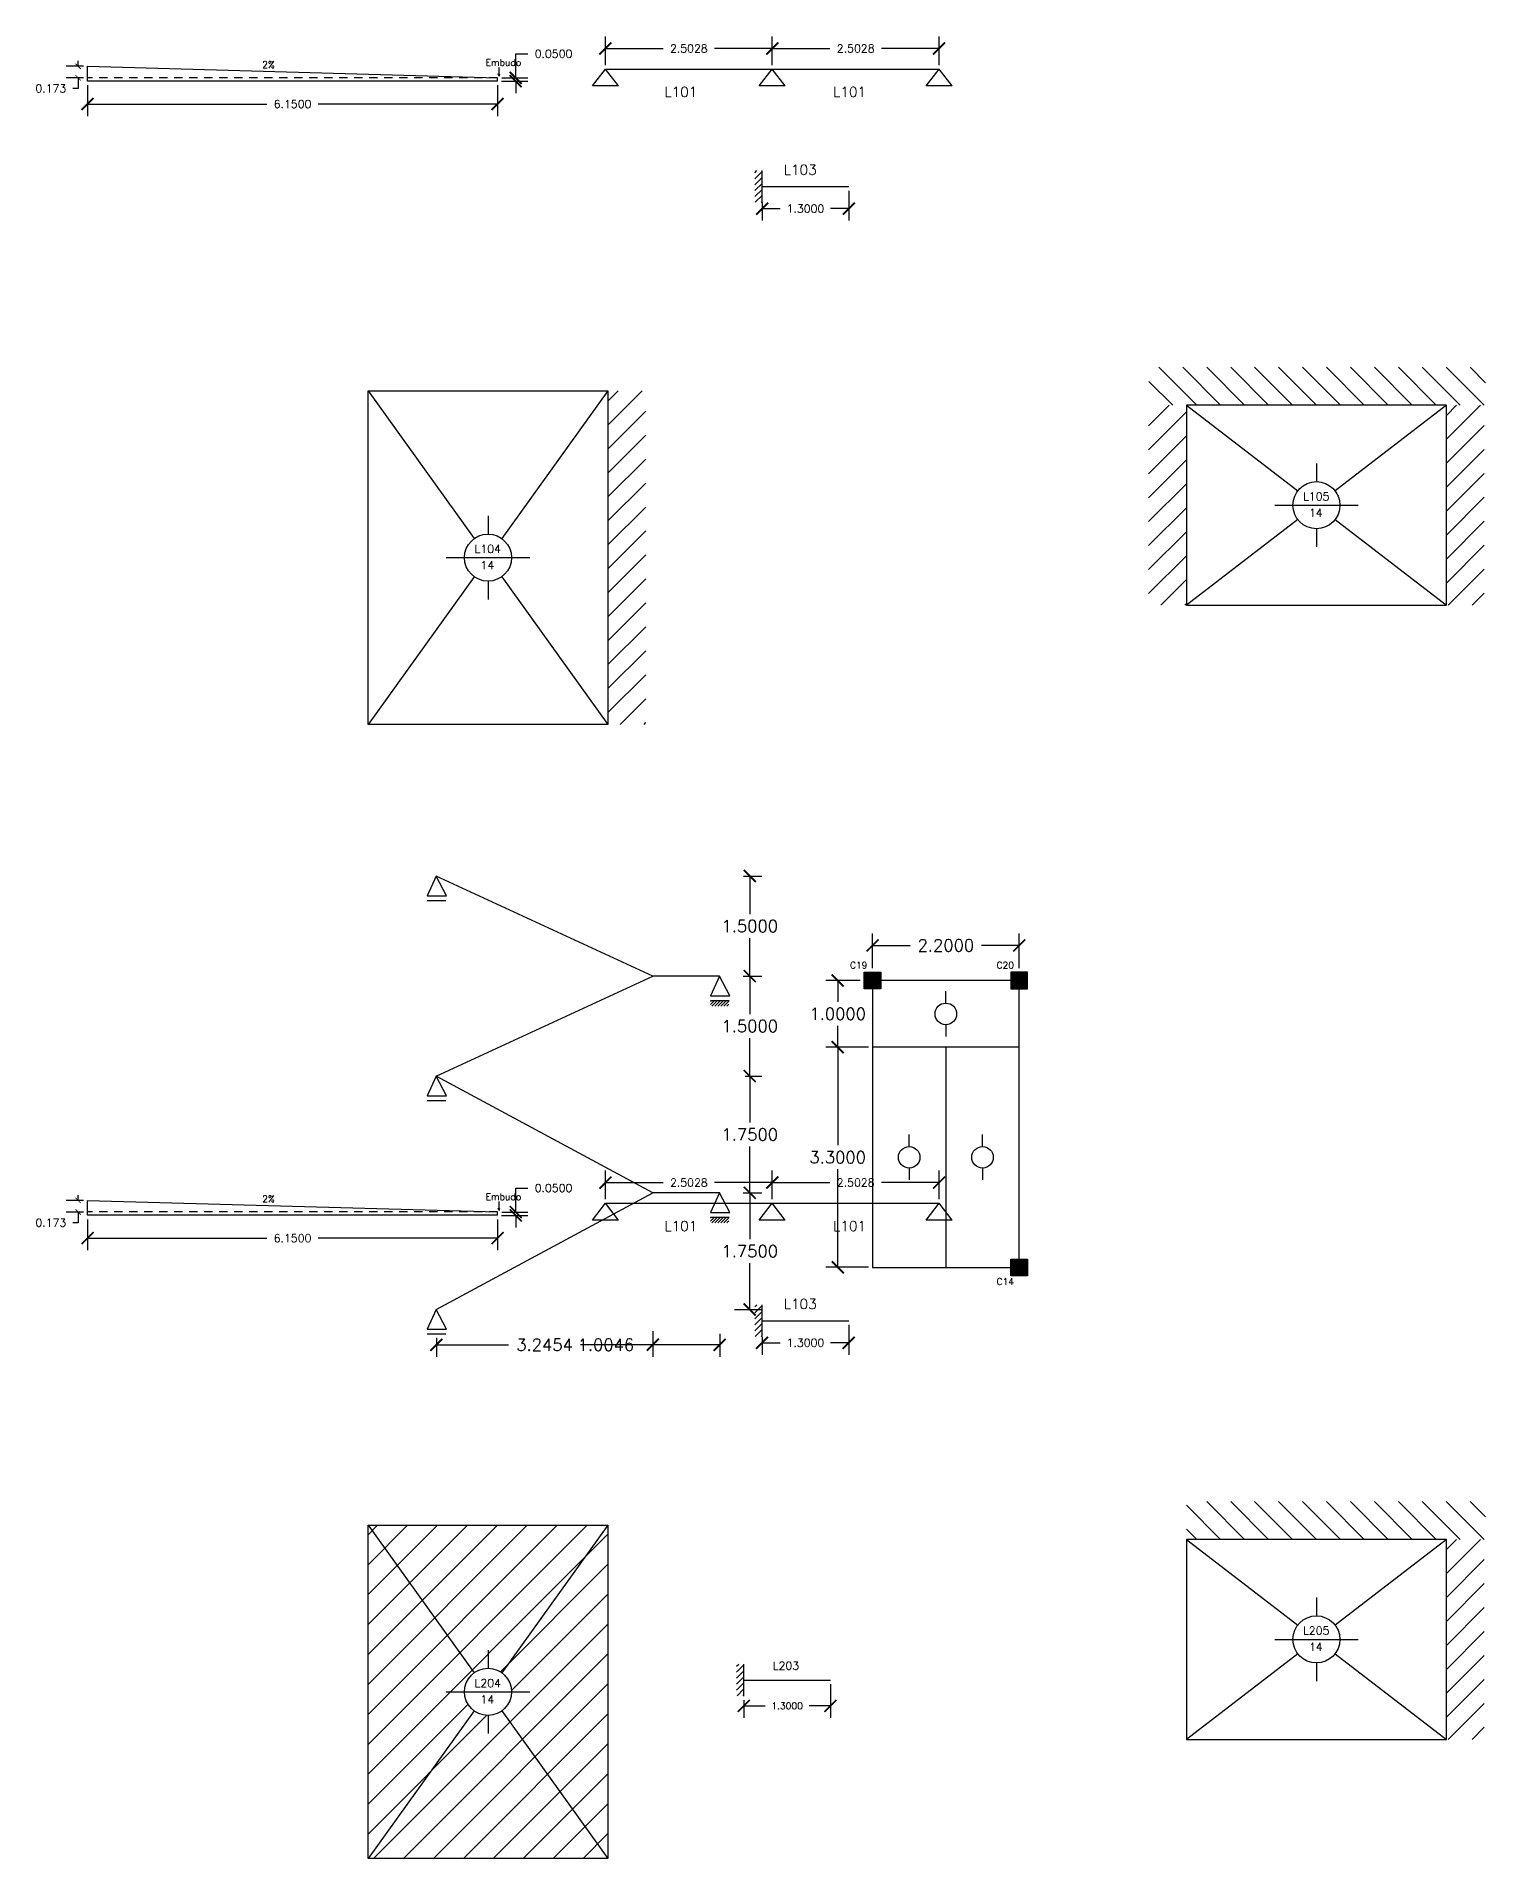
# Model space of a CAD drawing. Header units: inches. Extents: x 59 to 371, y 58 to 151.
# Drawn here: x 59.35 to 81.09, y 57.59 to 84.91 of the extents above; entities that cross this region are included whole.
import ezdxf

# ---------------------------------------------------------------- set-up
doc = ezdxf.new("R2010")
doc.units = ezdxf.units.IN
doc.header["$MEASUREMENT"] = 0
doc.linetypes.add('HIDDENX2', pattern=[0.75, 0.5, -0.25])
doc.layers.add('Ejes', color=8, linetype='Continuous')
doc.layers.add('Textos', color=2, linetype='Continuous')
doc.styles.add('ROMANS', font='romans')
doc.styles.get("Standard").update_dxf_attribs({"font": 'arial.ttf'})
doc.dimstyles.get("Standard").update_dxf_attribs({"dimtxt": 0.18, "dimasz": 0.18, "dimexe": 0.18, "dimexo": 0.0625, "dimgap": 0.09, "dimtad": 0, "dimtih": 1, "dimtoh": 1, "dimdec": 4, "dimzin": 0, "dimdsep": 46, "dimtxsty": 'Standard', "dimcen": 0.09, "dimadec": 0, "dimazin": 0, "dimtfac": 1, "dimtdec": 4, "dimtofl": 0, "dimtmove": 0, "dimatfit": 3, "dimfxl": 0, "dimtolj": 1, "dimtzin": 0, "dimarcsym": 0})
pattern_1 = [(45, (-178.17321, -106.88913), (-0.17960512, 0.17960512), [])]

# ---------------------------------------------------------------- blocks, each defined once
blk = doc.blocks.new('_ARCHTICK')
at = {"color": 0, "linetype": 'ByBlock', "const_width": 0.15}
blk.add_lwpolyline([(-0.5, -0.5), (0.5, 0.5)], dxfattribs=at)
blk = doc.blocks.new('*D23')
at = {"color": 0, "lineweight": -2}
for p, q in [((67.89, 84.483), (67.89, 84.911)), ((70.393, 84.483), (70.393, 84.911))]:
    blk.add_line(p, q, dxfattribs=at)
at = {"color": 2, "lineweight": -2}
for p, q in [((67.89, 84.731), (68.754, 84.731)), ((70.393, 84.731), (69.528, 84.731))]:
    blk.add_line(p, q, dxfattribs=at)
at = {"layer": 'DEFPOINTS', "color": 0}
for p in [(67.89, 84.731), (67.89, 84.421), (70.393, 84.421)]:
    blk.add_point(p, dxfattribs=at)
at = {"color": 2, "lineweight": -2, "xscale": 0.18, "yscale": 0.18, "zscale": 0.18, "rotation": 180}
blk.add_blockref('_ARCHTICK', (67.89, 84.731), dxfattribs=at)
at = {"color": 2, "lineweight": -2, "xscale": 0.18, "yscale": 0.18, "zscale": 0.18}
blk.add_blockref('_ARCHTICK', (70.393, 84.731), dxfattribs=at)
at = {"color": 2, "insert": (69.141, 84.731), "char_height": 0.12, "attachment_point": 5, "style": 'ROMANS'}
blk.add_mtext('\\A1;2.5028', dxfattribs=at)
blk = doc.blocks.new('*D24')
at = {"color": 0, "lineweight": -2}
for p, q in [((70.393, 84.483), (70.393, 84.911)), ((72.895, 84.483), (72.895, 84.911))]:
    blk.add_line(p, q, dxfattribs=at)
at = {"color": 2, "lineweight": -2}
for p, q in [((70.393, 84.731), (71.257, 84.731)), ((72.895, 84.731), (72.031, 84.731))]:
    blk.add_line(p, q, dxfattribs=at)
at = {"layer": 'DEFPOINTS', "color": 0}
for p in [(72.895, 84.731), (70.393, 84.421), (72.895, 84.421)]:
    blk.add_point(p, dxfattribs=at)
at = {"color": 2, "lineweight": -2, "xscale": 0.18, "yscale": 0.18, "zscale": 0.18, "rotation": 180}
blk.add_blockref('_ARCHTICK', (70.393, 84.731), dxfattribs=at)
at = {"color": 2, "lineweight": -2, "xscale": 0.18, "yscale": 0.18, "zscale": 0.18}
blk.add_blockref('_ARCHTICK', (72.895, 84.731), dxfattribs=at)
at = {"color": 2, "insert": (71.644, 84.731), "char_height": 0.12, "attachment_point": 5, "style": 'ROMANS'}
blk.add_mtext('\\A1;2.5028', dxfattribs=at)
blk = doc.blocks.new('*D25')
at = {"color": 0, "lineweight": -2}
for p, q in [((71.54, 82.598), (71.54, 82.149)), ((70.24, 82.414), (70.24, 82.149))]:
    blk.add_line(p, q, dxfattribs=at)
at = {"color": 2, "lineweight": -2}
for p, q in [((70.24, 82.329), (70.511, 82.329)), ((71.54, 82.329), (71.268, 82.329))]:
    blk.add_line(p, q, dxfattribs=at)
at = {"layer": 'DEFPOINTS', "color": 0}
for p in [(71.54, 82.661), (70.24, 82.477), (71.54, 82.329)]:
    blk.add_point(p, dxfattribs=at)
at = {"color": 2, "lineweight": -2, "xscale": 0.18, "yscale": 0.18, "zscale": 0.18, "rotation": 180}
blk.add_blockref('_ARCHTICK', (70.24, 82.329), dxfattribs=at)
at = {"color": 2, "lineweight": -2, "xscale": 0.18, "yscale": 0.18, "zscale": 0.18}
blk.add_blockref('_ARCHTICK', (71.54, 82.329), dxfattribs=at)
at = {"color": 2, "insert": (70.89, 82.329), "char_height": 0.12, "attachment_point": 5, "style": 'ROMANS'}
blk.add_mtext('\\A1;1.3000', dxfattribs=at)
blk = doc.blocks.new('*D26')
at = {"color": 0, "lineweight": -2}
for p, q in [((60.121, 84.179), (60.121, 83.718)), ((66.271, 84.179), (66.271, 83.718))]:
    blk.add_line(p, q, dxfattribs=at)
at = {"color": 2, "lineweight": -2}
for p, q in [((60.121, 83.898), (62.811, 83.898)), ((66.271, 83.898), (63.58, 83.898))]:
    blk.add_line(p, q, dxfattribs=at)
at = {"layer": 'DEFPOINTS', "color": 0}
for p in [(60.121, 84.241), (66.271, 84.241), (66.271, 83.898)]:
    blk.add_point(p, dxfattribs=at)
at = {"color": 2, "lineweight": -2, "xscale": 0.18, "yscale": 0.18, "zscale": 0.18, "rotation": 180}
blk.add_blockref('_ARCHTICK', (60.121, 83.898), dxfattribs=at)
at = {"color": 2, "lineweight": -2, "xscale": 0.18, "yscale": 0.18, "zscale": 0.18}
blk.add_blockref('_ARCHTICK', (66.271, 83.898), dxfattribs=at)
at = {"color": 2, "insert": (63.196, 83.898), "char_height": 0.12, "attachment_point": 5, "style": 'ROMANS'}
blk.add_mtext('\\A1;6.1500', dxfattribs=at)
blk = doc.blocks.new('*D27')
at = {"color": 0, "lineweight": -2}
for p, q in [((60.058, 84.464), (59.8, 84.464)), ((60.058, 84.291), (59.8, 84.291))]:
    blk.add_line(p, q, dxfattribs=at)
at = {"color": 2, "lineweight": -2}
for p, q in [((59.98, 84.464), (59.98, 84.544)), ((59.98, 84.291), (59.98, 84.131)), ((59.98, 84.131), (59.9, 84.131))]:
    blk.add_line(p, q, dxfattribs=at)
at = {"layer": 'DEFPOINTS', "color": 0}
for p in [(60.121, 84.464), (59.98, 84.291), (60.121, 84.291)]:
    blk.add_point(p, dxfattribs=at)
at = {"color": 2, "lineweight": -2, "xscale": 0.08, "yscale": 0.08, "zscale": 0.08}
for p, rotation in [((59.98, 84.464), 270), ((59.98, 84.291), 90)]:
    blk.add_blockref('_ARCHTICK', p, dxfattribs=dict(at, rotation=rotation))
at = {"color": 2, "insert": (59.57, 84.131), "char_height": 0.12, "attachment_point": 5, "style": 'ROMANS'}
blk.add_mtext('\\A1;0.173', dxfattribs=at)
blk = doc.blocks.new('*D28')
at = {"color": 2, "lineweight": -2}
for p, q in [((66.544, 84.291), (66.544, 84.651)), ((66.544, 84.651), (66.724, 84.651)), ((66.544, 84.241), (66.544, 84.061))]:
    blk.add_line(p, q, dxfattribs=at)
at = {"color": 0, "lineweight": -2}
for p, q in [((66.333, 84.241), (66.724, 84.241)), ((66.334, 84.291), (66.724, 84.291))]:
    blk.add_line(p, q, dxfattribs=at)
at = {"layer": 'DEFPOINTS', "color": 0}
for p in [(66.271, 84.241), (66.272, 84.291), (66.544, 84.291)]:
    blk.add_point(p, dxfattribs=at)
at = {"color": 2, "lineweight": -2, "xscale": 0.18, "yscale": 0.18, "zscale": 0.18}
for p, rotation in [((66.544, 84.291), 270), ((66.544, 84.241), 90)]:
    blk.add_blockref('_ARCHTICK', p, dxfattribs=dict(at, rotation=rotation))
at = {"color": 2, "insert": (67.111, 84.651), "char_height": 0.12, "attachment_point": 5, "style": 'ROMANS'}
blk.add_mtext('\\A1;0.0500', dxfattribs=at)
blk = doc.blocks.new('*D35')
at = {"color": 0, "lineweight": -2}
for p, q in [((71.897, 70.942), (71.897, 71.462)), ((74.097, 70.942), (74.097, 71.462))]:
    blk.add_line(p, q, dxfattribs=at)
at = {"color": 2, "lineweight": -2}
for p, q in [((71.897, 71.282), (72.461, 71.282)), ((74.097, 71.282), (73.532, 71.282))]:
    blk.add_line(p, q, dxfattribs=at)
at = {"layer": 'DEFPOINTS', "color": 0}
for p in [(71.897, 71.282), (71.897, 70.88), (74.097, 70.88)]:
    blk.add_point(p, dxfattribs=at)
at = {"color": 2, "lineweight": -2, "xscale": 0.18, "yscale": 0.18, "zscale": 0.18, "rotation": 180}
blk.add_blockref('_ARCHTICK', (71.897, 71.282), dxfattribs=at)
at = {"color": 2, "lineweight": -2, "xscale": 0.18, "yscale": 0.18, "zscale": 0.18}
blk.add_blockref('_ARCHTICK', (74.097, 71.282), dxfattribs=at)
at = {"color": 2, "insert": (72.997, 71.282), "char_height": 0.18, "attachment_point": 5, "style": 'ROMANS'}
blk.add_mtext('\\A1;2.2000', dxfattribs=at)
blk = doc.blocks.new('*D36')
at = {"color": 0, "lineweight": -2}
for p, q in [((71.709, 70.755), (71.194, 70.755)), ((71.834, 69.755), (71.194, 69.755))]:
    blk.add_line(p, q, dxfattribs=at)
at = {"color": 2, "lineweight": -2}
for p, q in [((71.374, 70.755), (71.374, 70.435)), ((71.374, 69.755), (71.374, 70.075))]:
    blk.add_line(p, q, dxfattribs=at)
at = {"layer": 'DEFPOINTS', "color": 0}
for p in [(71.772, 70.755), (71.374, 69.755), (71.897, 69.755)]:
    blk.add_point(p, dxfattribs=at)
at = {"color": 2, "lineweight": -2, "xscale": 0.18, "yscale": 0.18, "zscale": 0.18}
for p, rotation in [((71.374, 70.755), 90), ((71.374, 69.755), 270)]:
    blk.add_blockref('_ARCHTICK', p, dxfattribs=dict(at, rotation=rotation))
at = {"color": 2, "insert": (71.374, 70.255), "char_height": 0.18, "attachment_point": 5, "style": 'ROMANS'}
blk.add_mtext('\\A1;1.0000', dxfattribs=at)
blk = doc.blocks.new('*D37')
at = {"color": 0, "lineweight": -2}
for p, q in [((71.834, 69.755), (71.194, 69.755)), ((71.834, 66.455), (71.194, 66.455))]:
    blk.add_line(p, q, dxfattribs=at)
at = {"color": 2, "lineweight": -2}
for p, q in [((71.374, 69.755), (71.374, 68.285)), ((71.374, 66.455), (71.374, 67.925))]:
    blk.add_line(p, q, dxfattribs=at)
at = {"layer": 'DEFPOINTS', "color": 0}
for p in [(71.897, 69.755), (71.374, 66.455), (71.897, 66.455)]:
    blk.add_point(p, dxfattribs=at)
at = {"color": 2, "lineweight": -2, "xscale": 0.18, "yscale": 0.18, "zscale": 0.18}
for p, rotation in [((71.374, 69.755), 90), ((71.374, 66.455), 270)]:
    blk.add_blockref('_ARCHTICK', p, dxfattribs=dict(at, rotation=rotation))
at = {"color": 2, "insert": (71.374, 68.105), "char_height": 0.18, "attachment_point": 5, "style": 'ROMANS'}
blk.add_mtext('\\A1;3.3000', dxfattribs=at)
blk = doc.blocks.new('*D38')
at = {"color": 0, "lineweight": -2}
for p, q in [((68.6, 65.496), (68.6, 65.114)), ((69.604, 65.458), (69.604, 65.114))]:
    blk.add_line(p, q, dxfattribs=at)
at = {"color": 2, "lineweight": -2}
for p, q in [((68.6, 65.294), (68.42, 65.294)), ((69.604, 65.294), (68.6, 65.294))]:
    blk.add_line(p, q, dxfattribs=at)
at = {"layer": 'DEFPOINTS', "color": 0}
for p in [(68.6, 65.558), (69.604, 65.521), (68.6, 65.294)]:
    blk.add_point(p, dxfattribs=at)
at = {"color": 2, "lineweight": -2, "xscale": 0.18, "yscale": 0.18, "zscale": 0.18, "rotation": 180}
blk.add_blockref('_ARCHTICK', (68.6, 65.294), dxfattribs=at)
at = {"color": 2, "lineweight": -2, "xscale": 0.18, "yscale": 0.18, "zscale": 0.18}
blk.add_blockref('_ARCHTICK', (69.604, 65.294), dxfattribs=at)
at = {"color": 2, "insert": (67.897, 65.294), "char_height": 0.18, "attachment_point": 5, "style": 'ROMANS'}
blk.add_mtext('\\A1;1.0046', dxfattribs=at)
blk = doc.blocks.new('*D39')
at = {"color": 0, "lineweight": -2}
for p, q in [((65.354, 65.395), (65.354, 65.114)), ((68.6, 65.496), (68.6, 65.114))]:
    blk.add_line(p, q, dxfattribs=at)
at = {"color": 2, "lineweight": -2}
for p, q in [((65.354, 65.294), (66.437, 65.294)), ((68.6, 65.294), (67.517, 65.294))]:
    blk.add_line(p, q, dxfattribs=at)
at = {"layer": 'DEFPOINTS', "color": 0}
for p in [(65.354, 65.457), (68.6, 65.558), (65.354, 65.294)]:
    blk.add_point(p, dxfattribs=at)
at = {"color": 2, "lineweight": -2, "xscale": 0.18, "yscale": 0.18, "zscale": 0.18, "rotation": 180}
blk.add_blockref('_ARCHTICK', (65.354, 65.294), dxfattribs=at)
at = {"color": 2, "lineweight": -2, "xscale": 0.18, "yscale": 0.18, "zscale": 0.18}
blk.add_blockref('_ARCHTICK', (68.6, 65.294), dxfattribs=at)
at = {"color": 2, "insert": (66.977, 65.294), "char_height": 0.18, "attachment_point": 5, "style": 'ROMANS'}
blk.add_mtext('\\A1;3.2454', dxfattribs=at)
blk = doc.blocks.new('*D40')
at = {"color": 0, "lineweight": -2}
for p, q in [((69.958, 67.572), (70.235, 67.572)), ((69.826, 65.822), (70.235, 65.822))]:
    blk.add_line(p, q, dxfattribs=at)
at = {"color": 2, "lineweight": -2}
for p, q in [((70.055, 67.572), (70.055, 66.877)), ((70.055, 65.822), (70.055, 66.517))]:
    blk.add_line(p, q, dxfattribs=at)
at = {"layer": 'DEFPOINTS', "color": 0}
for p in [(69.895, 67.572), (70.055, 67.572), (69.763, 65.822)]:
    blk.add_point(p, dxfattribs=at)
at = {"color": 2, "lineweight": -2, "xscale": 0.18, "yscale": 0.18, "zscale": 0.18}
for p, rotation in [((70.055, 67.572), 90), ((70.055, 65.822), 270)]:
    blk.add_blockref('_ARCHTICK', p, dxfattribs=dict(at, rotation=rotation))
at = {"color": 2, "insert": (70.055, 66.697), "char_height": 0.18, "attachment_point": 5, "style": 'ROMANS'}
blk.add_mtext('\\A1;1.7500', dxfattribs=at)
blk = doc.blocks.new('*D41')
at = {"color": 0, "lineweight": -2}
for p, q in [((69.986, 69.322), (70.235, 69.322)), ((69.958, 67.572), (70.235, 67.572))]:
    blk.add_line(p, q, dxfattribs=at)
at = {"color": 2, "lineweight": -2}
for p, q in [((70.055, 69.322), (70.055, 68.627)), ((70.055, 67.572), (70.055, 68.267))]:
    blk.add_line(p, q, dxfattribs=at)
at = {"layer": 'DEFPOINTS', "color": 0}
for p in [(69.923, 69.322), (70.055, 69.322), (69.895, 67.572)]:
    blk.add_point(p, dxfattribs=at)
at = {"color": 2, "lineweight": -2, "xscale": 0.18, "yscale": 0.18, "zscale": 0.18}
for p, rotation in [((70.055, 69.322), 90), ((70.055, 67.572), 270)]:
    blk.add_blockref('_ARCHTICK', p, dxfattribs=dict(at, rotation=rotation))
at = {"color": 2, "insert": (70.055, 68.447), "char_height": 0.18, "attachment_point": 5, "style": 'ROMANS'}
blk.add_mtext('\\A1;1.7500', dxfattribs=at)
blk = doc.blocks.new('*D42')
at = {"color": 0, "lineweight": -2}
for p, q in [((69.958, 70.822), (70.235, 70.822)), ((69.986, 69.322), (70.235, 69.322))]:
    blk.add_line(p, q, dxfattribs=at)
at = {"color": 2, "lineweight": -2}
for p, q in [((70.055, 70.822), (70.055, 70.252)), ((70.055, 69.322), (70.055, 69.892))]:
    blk.add_line(p, q, dxfattribs=at)
at = {"layer": 'DEFPOINTS', "color": 0}
for p in [(69.895, 70.822), (70.055, 70.822), (69.923, 69.322)]:
    blk.add_point(p, dxfattribs=at)
at = {"color": 2, "lineweight": -2, "xscale": 0.18, "yscale": 0.18, "zscale": 0.18}
for p, rotation in [((70.055, 70.822), 90), ((70.055, 69.322), 270)]:
    blk.add_blockref('_ARCHTICK', p, dxfattribs=dict(at, rotation=rotation))
at = {"color": 2, "insert": (70.055, 70.072), "char_height": 0.18, "attachment_point": 5, "style": 'ROMANS'}
blk.add_mtext('\\A1;1.5000', dxfattribs=at)
blk = doc.blocks.new('*D43')
at = {"color": 0, "lineweight": -2}
for p, q in [((69.962, 72.322), (70.235, 72.322)), ((69.958, 70.822), (70.235, 70.822))]:
    blk.add_line(p, q, dxfattribs=at)
at = {"color": 2, "lineweight": -2}
for p, q in [((70.055, 72.322), (70.055, 71.752)), ((70.055, 70.822), (70.055, 71.392))]:
    blk.add_line(p, q, dxfattribs=at)
at = {"layer": 'DEFPOINTS', "color": 0}
for p in [(69.899, 72.322), (70.055, 72.322), (69.895, 70.822)]:
    blk.add_point(p, dxfattribs=at)
at = {"color": 2, "lineweight": -2, "xscale": 0.18, "yscale": 0.18, "zscale": 0.18}
for p, rotation in [((70.055, 72.322), 90), ((70.055, 70.822), 270)]:
    blk.add_blockref('_ARCHTICK', p, dxfattribs=dict(at, rotation=rotation))
at = {"color": 2, "insert": (70.055, 71.572), "char_height": 0.18, "attachment_point": 5, "style": 'ROMANS'}
blk.add_mtext('\\A1;1.5000', dxfattribs=at)
blk = doc.blocks.new('*D60')
at = {"color": 0, "lineweight": -2}
for p, q in [((67.89, 67.477), (67.89, 67.905)), ((70.393, 67.477), (70.393, 67.905))]:
    blk.add_line(p, q, dxfattribs=at)
at = {"color": 2, "lineweight": -2}
for p, q in [((67.89, 67.725), (68.754, 67.725)), ((70.393, 67.725), (69.528, 67.725))]:
    blk.add_line(p, q, dxfattribs=at)
at = {"layer": 'DEFPOINTS', "color": 0}
for p in [(67.89, 67.725), (67.89, 67.414), (70.393, 67.414)]:
    blk.add_point(p, dxfattribs=at)
at = {"color": 2, "lineweight": -2, "xscale": 0.18, "yscale": 0.18, "zscale": 0.18, "rotation": 180}
blk.add_blockref('_ARCHTICK', (67.89, 67.725), dxfattribs=at)
at = {"color": 2, "lineweight": -2, "xscale": 0.18, "yscale": 0.18, "zscale": 0.18}
blk.add_blockref('_ARCHTICK', (70.393, 67.725), dxfattribs=at)
at = {"color": 2, "insert": (69.141, 67.725), "char_height": 0.12, "attachment_point": 5, "style": 'ROMANS'}
blk.add_mtext('\\A1;2.5028', dxfattribs=at)
blk = doc.blocks.new('*D61')
at = {"color": 0, "lineweight": -2}
for p, q in [((70.393, 67.477), (70.393, 67.905)), ((72.895, 67.477), (72.895, 67.905))]:
    blk.add_line(p, q, dxfattribs=at)
at = {"color": 2, "lineweight": -2}
for p, q in [((70.393, 67.725), (71.257, 67.725)), ((72.895, 67.725), (72.031, 67.725))]:
    blk.add_line(p, q, dxfattribs=at)
at = {"layer": 'DEFPOINTS', "color": 0}
for p in [(72.895, 67.725), (70.393, 67.414), (72.895, 67.414)]:
    blk.add_point(p, dxfattribs=at)
at = {"color": 2, "lineweight": -2, "xscale": 0.18, "yscale": 0.18, "zscale": 0.18, "rotation": 180}
blk.add_blockref('_ARCHTICK', (70.393, 67.725), dxfattribs=at)
at = {"color": 2, "lineweight": -2, "xscale": 0.18, "yscale": 0.18, "zscale": 0.18}
blk.add_blockref('_ARCHTICK', (72.895, 67.725), dxfattribs=at)
at = {"color": 2, "insert": (71.644, 67.725), "char_height": 0.12, "attachment_point": 5, "style": 'ROMANS'}
blk.add_mtext('\\A1;2.5028', dxfattribs=at)
blk = doc.blocks.new('*D62')
at = {"color": 0, "lineweight": -2}
for p, q in [((71.54, 65.592), (71.54, 65.143)), ((70.24, 65.407), (70.24, 65.143))]:
    blk.add_line(p, q, dxfattribs=at)
at = {"color": 2, "lineweight": -2}
for p, q in [((70.24, 65.323), (70.511, 65.323)), ((71.54, 65.323), (71.268, 65.323))]:
    blk.add_line(p, q, dxfattribs=at)
at = {"layer": 'DEFPOINTS', "color": 0}
for p in [(71.54, 65.654), (70.24, 65.47), (71.54, 65.323)]:
    blk.add_point(p, dxfattribs=at)
at = {"color": 2, "lineweight": -2, "xscale": 0.18, "yscale": 0.18, "zscale": 0.18, "rotation": 180}
blk.add_blockref('_ARCHTICK', (70.24, 65.323), dxfattribs=at)
at = {"color": 2, "lineweight": -2, "xscale": 0.18, "yscale": 0.18, "zscale": 0.18}
blk.add_blockref('_ARCHTICK', (71.54, 65.323), dxfattribs=at)
at = {"color": 2, "insert": (70.89, 65.323), "char_height": 0.12, "attachment_point": 5, "style": 'ROMANS'}
blk.add_mtext('\\A1;1.3000', dxfattribs=at)
blk = doc.blocks.new('*D63')
at = {"color": 0, "lineweight": -2}
for p, q in [((60.121, 67.172), (60.121, 66.712)), ((66.271, 67.172), (66.271, 66.712))]:
    blk.add_line(p, q, dxfattribs=at)
at = {"color": 2, "lineweight": -2}
for p, q in [((60.121, 66.892), (62.811, 66.892)), ((66.271, 66.892), (63.58, 66.892))]:
    blk.add_line(p, q, dxfattribs=at)
at = {"layer": 'DEFPOINTS', "color": 0}
for p in [(60.121, 67.234), (66.271, 67.234), (66.271, 66.892)]:
    blk.add_point(p, dxfattribs=at)
at = {"color": 2, "lineweight": -2, "xscale": 0.18, "yscale": 0.18, "zscale": 0.18, "rotation": 180}
blk.add_blockref('_ARCHTICK', (60.121, 66.892), dxfattribs=at)
at = {"color": 2, "lineweight": -2, "xscale": 0.18, "yscale": 0.18, "zscale": 0.18}
blk.add_blockref('_ARCHTICK', (66.271, 66.892), dxfattribs=at)
at = {"color": 2, "insert": (63.196, 66.892), "char_height": 0.12, "attachment_point": 5, "style": 'ROMANS'}
blk.add_mtext('\\A1;6.1500', dxfattribs=at)
blk = doc.blocks.new('*D64')
at = {"color": 2, "lineweight": -2}
for p, q in [((59.98, 67.457), (59.98, 67.537)), ((59.98, 67.284), (59.98, 67.124)), ((59.98, 67.124), (59.9, 67.124))]:
    blk.add_line(p, q, dxfattribs=at)
at = {"color": 0, "lineweight": -2}
for p, q in [((60.058, 67.457), (59.8, 67.457)), ((60.058, 67.284), (59.8, 67.284))]:
    blk.add_line(p, q, dxfattribs=at)
at = {"layer": 'DEFPOINTS', "color": 0}
for p in [(59.98, 67.284), (60.121, 67.457), (60.121, 67.284)]:
    blk.add_point(p, dxfattribs=at)
at = {"color": 2, "lineweight": -2, "xscale": 0.08, "yscale": 0.08, "zscale": 0.08}
for p, rotation in [((59.98, 67.457), 270), ((59.98, 67.284), 90)]:
    blk.add_blockref('_ARCHTICK', p, dxfattribs=dict(at, rotation=rotation))
at = {"color": 2, "insert": (59.57, 67.124), "char_height": 0.12, "attachment_point": 5, "style": 'ROMANS'}
blk.add_mtext('\\A1;0.173', dxfattribs=at)
blk = doc.blocks.new('*D65')
at = {"color": 2, "lineweight": -2}
for p, q in [((66.544, 67.284), (66.544, 67.644)), ((66.544, 67.644), (66.724, 67.644)), ((66.544, 67.234), (66.544, 67.054))]:
    blk.add_line(p, q, dxfattribs=at)
at = {"color": 0, "lineweight": -2}
for p, q in [((66.333, 67.234), (66.724, 67.234)), ((66.334, 67.284), (66.724, 67.284))]:
    blk.add_line(p, q, dxfattribs=at)
at = {"layer": 'DEFPOINTS', "color": 0}
for p in [(66.271, 67.234), (66.272, 67.284), (66.544, 67.284)]:
    blk.add_point(p, dxfattribs=at)
at = {"color": 2, "lineweight": -2, "xscale": 0.18, "yscale": 0.18, "zscale": 0.18}
for p, rotation in [((66.544, 67.284), 270), ((66.544, 67.234), 90)]:
    blk.add_blockref('_ARCHTICK', p, dxfattribs=dict(at, rotation=rotation))
at = {"color": 2, "insert": (67.111, 67.644), "char_height": 0.12, "attachment_point": 5, "style": 'ROMANS'}
blk.add_mtext('\\A1;0.0500', dxfattribs=at)
blk = doc.blocks.new('*D73')
at = {"color": 0, "lineweight": -2}
for p, q in [((71.266, 60.204), (71.266, 59.699)), ((69.966, 59.964), (69.966, 59.699))]:
    blk.add_line(p, q, dxfattribs=at)
at = {"color": 2, "lineweight": -2}
for p, q in [((69.966, 59.879), (70.286, 59.879)), ((71.266, 59.879), (70.947, 59.879))]:
    blk.add_line(p, q, dxfattribs=at)
at = {"layer": 'DEFPOINTS', "color": 0}
for p in [(71.266, 60.267), (69.966, 60.027), (71.266, 59.879)]:
    blk.add_point(p, dxfattribs=at)
at = {"color": 2, "lineweight": -2, "xscale": 0.18, "yscale": 0.18, "zscale": 0.18, "rotation": 180}
blk.add_blockref('_ARCHTICK', (69.966, 59.879), dxfattribs=at)
at = {"color": 2, "lineweight": -2, "xscale": 0.18, "yscale": 0.18, "zscale": 0.18}
blk.add_blockref('_ARCHTICK', (71.266, 59.879), dxfattribs=at)
at = {"color": 2, "insert": (70.616, 59.879), "char_height": 0.1, "attachment_point": 5, "style": 'ROMANS'}
blk.add_mtext('\\A1;1.3000', dxfattribs=at)

msp = doc.modelspace()

# ---------------------------------------------------------------- hatches: boundary and pattern name
h = msp.add_hatch()
h.set_pattern_fill('ANSI31', color=8, scale=0.02)
h.set_pattern_definition([(45, (-192.04601, -107.466505), (-0.04490128, 0.04490128), [])])
h.paths.add_polyline_path([(70.23963, 82.90078), (70.13081, 82.90078), (70.13081, 82.42554), (70.23963, 82.42554)])
h = msp.add_hatch()
h.set_pattern_fill('ANSI31', color=8, scale=0.08, angle=90)
h.set_pattern_definition([(135, (262.87744, -179.29643), (-0.17960512, -0.17960512), [])])
h.paths.add_polyline_path([(76.04342, 79.94989), (76.04342, 79.38255), (81.09263, 79.38255), (81.09263, 79.94989)])
h = msp.add_hatch()
h.set_pattern_fill('ANSI31', color=8, scale=0.08)
h.set_pattern_definition([(45, (-190.7508, -106.67565), (-0.17960512, 0.17960512), [])])
h.paths.add_polyline_path([(68.49551, 79.59603), (67.92816, 79.59603), (67.92816, 74.59603), (68.49551, 74.59603)])
h = msp.add_hatch()
h.set_pattern_fill('ANSI31', color=8, scale=0.08)
h.set_pattern_definition(pattern_1)
h.paths.add_polyline_path([(76.03842, 79.38255), (76.60576, 79.38255), (76.60576, 76.38255), (76.03842, 76.38255)])
h = msp.add_hatch()
h.set_pattern_fill('ANSI31', color=8, scale=0.08)
h.set_pattern_definition(pattern_1)
h.paths.add_polyline_path([(81.07311, 79.38255), (80.50576, 79.38255), (80.50576, 76.38255), (81.07311, 76.38255)])
h = msp.add_hatch(color=256)
h.dxf.hatch_style = 1
h.paths.add_polyline_path([(71.77151, 70.87953), (72.02151, 70.87953), (72.02151, 70.62953), (71.77151, 70.62953)])
h = msp.add_hatch(color=256)
h.dxf.hatch_style = 1
h.paths.add_polyline_path([(74.22151, 70.87953), (73.97151, 70.87953), (73.97151, 70.62953), (74.22151, 70.62953)])
h = msp.add_hatch()
h.set_pattern_fill('ANSI31', color=256, scale=0.01, style=0)
h.set_pattern_definition([(45, (-36.011558, -151.46321), (-0.0224506403, 0.0224506403), [])])
edge = h.paths.add_edge_path()
edge.add_line((69.46348, 70.45708), (69.46348, 70.37162))
edge.add_line((69.46348, 70.37162), (69.73985, 70.37162))
edge.add_line((69.73985, 70.37162), (69.73985, 70.45708))
edge.add_line((69.46348, 70.45708), (69.74496, 70.45708))
h = msp.add_hatch()
h.set_pattern_fill('ANSI31', color=256, scale=0.01, style=0)
h.set_pattern_definition([(45, (-36.011558, -154.71321), (-0.0224506403, 0.0224506403), [])])
edge = h.paths.add_edge_path()
edge.add_line((69.46348, 67.20708), (69.46348, 67.12162))
edge.add_line((69.46348, 67.12162), (69.73985, 67.12162))
edge.add_line((69.73985, 67.12162), (69.73985, 67.20708))
edge.add_line((69.46348, 67.20708), (69.74496, 67.20708))
h = msp.add_hatch(color=256)
h.dxf.hatch_style = 1
h.paths.add_polyline_path([(74.22151, 66.32953), (73.97151, 66.32953), (73.97151, 66.57953), (74.22151, 66.57953)])
h = msp.add_hatch()
h.set_pattern_fill('ANSI31', color=8, scale=0.02)
h.set_pattern_definition([(45, (-192.04601, -124.47309), (-0.04490128, 0.04490128), [])])
h.paths.add_polyline_path([(70.23963, 65.8942), (70.13081, 65.8942), (70.13081, 65.41896), (70.23963, 65.41896)])
h = msp.add_hatch()
h.set_pattern_fill('ANSI31', color=8, scale=0.08, angle=90)
h.set_pattern_definition([(135, (262.87744, -196.30302), (-0.17960512, -0.17960512), [])])
h.paths.add_polyline_path([(76.60576, 62.94331), (76.60576, 62.37596), (81.09263, 62.37596), (81.09263, 62.94331)])
h = msp.add_hatch()
h.set_pattern_fill('ANSI31', color=8, scale=0.1)
h.set_pattern_definition([(45, (-118.45244, -99.681), (-0.2245064, 0.2245064), [])])
h.paths.add_polyline_path([(67.92816, 62.58945), (66.33431, 60.37575, -0.24121482), (66.48096, 60.08945, -0.24121482), (66.33431, 59.80314), (67.92816, 57.58945)])
h.paths.add_polyline_path([(67.92816, 62.58945), (64.32816, 62.58945), (65.92202, 60.37575, -0.32254687), (66.33431, 60.37575)])
h.paths.add_polyline_path([(65.77536, 60.08945, -0.24121482), (65.92202, 60.37575), (64.32816, 62.58945), (64.32816, 57.58945), (65.92202, 59.80314, -0.24121482)])
h.paths.add_polyline_path([(66.33431, 59.80314, -0.32254687), (65.92202, 59.80314), (64.32816, 57.58945), (67.92816, 57.58945)])
h = msp.add_hatch()
h.set_pattern_fill('ANSI31', color=8, scale=0.08)
h.set_pattern_definition([(45, (-178.17321, -123.89572), (-0.17960512, 0.17960512), [])])
h.paths.add_polyline_path([(81.07311, 62.37596), (80.50576, 62.37596), (80.50576, 59.37596), (81.07311, 59.37596)])
h = msp.add_hatch()
h.set_pattern_fill('ANSI31', color=8, scale=0.02)
h.set_pattern_definition([(45, (-192.31947, -129.86082), (-0.04490128, 0.04490128), [])])
h.paths.add_polyline_path([(69.96617, 60.50646), (69.85735, 60.50646), (69.85735, 60.03122), (69.96617, 60.03122)])

# ---------------------------------------------------------------- linework, layer by layer
for p, q in [((60.12056, 84.24108), (60.12056, 84.46408)), ((60.12056, 84.46408), (66.27056, 84.29108)), ((66.29343, 84.31413), (66.29343, 84.44803)), ((66.27056, 84.24108), (60.12056, 84.24108)), ((66.27056, 84.24108), (66.27056, 84.29108)), ((66.29343, 84.31413), (66.27904, 84.35044)), ((66.29343, 84.31413), (66.30782, 84.35044)), ((67.69484, 84.1684), (67.88977, 84.42088)), ((68.08471, 84.1684), (67.69484, 84.1684)), ((67.88977, 84.42088), (72.89535, 84.42088)), ((68.08471, 84.1684), (67.88977, 84.42088)), ((70.19763, 84.1684), (70.39256, 84.42088)), ((70.58749, 84.1684), (70.19763, 84.1684)), ((70.58749, 84.1684), (70.39256, 84.42088)), ((72.70042, 84.1684), (72.89535, 84.42088)), ((73.09028, 84.1684), (72.70042, 84.1684)), ((73.09028, 84.1684), (72.89535, 84.42088)), ((70.23963, 82.42121), (70.23963, 82.90078)), ((70.23963, 82.66099), (71.53963, 82.66099)), ((76.60576, 79.38255), (76.60576, 76.38255)), ((80.50576, 79.38255), (76.60576, 79.38255)), ((76.60576, 79.38255), (78.27612, 78.09765)), ((80.50576, 79.38255), (78.8354, 78.09765)), ((80.50576, 76.38255), (80.50576, 79.38255)), ((78.27612, 77.66744), (76.60576, 76.38255)), ((78.8354, 77.66744), (80.50576, 76.38255)), ((76.60576, 76.38255), (80.50576, 76.38255)), ((71.89651, 70.75453), (71.89651, 69.75453)), ((74.09651, 70.75453), (71.89651, 70.75453)), ((72.99561, 70.4162), (72.99561, 70.5941)), ((74.09651, 69.75453), (74.09651, 70.75453)), ((72.99561, 70.09286), (72.99561, 69.91496)), ((71.89651, 69.75453), (71.89651, 66.45453)), ((74.09651, 69.75453), (71.89651, 69.75453)), ((72.99651, 69.75453), (72.99651, 66.45453)), ((74.09651, 66.45453), (74.09651, 69.75453)), ((72.44651, 68.2662), (72.44651, 68.4441)), ((73.54651, 68.2662), (73.54651, 68.4441)), ((72.44651, 67.94286), (72.44651, 67.76496)), ((73.54651, 67.94286), (73.54651, 67.76496)), ((60.12056, 67.23449), (60.12056, 67.45749)), ((60.12056, 67.45749), (66.27056, 67.28449)), ((66.27056, 67.23449), (60.12056, 67.23449)), ((66.27056, 67.23449), (66.27056, 67.28449)), ((66.29343, 67.30754), (66.27904, 67.34385)), ((66.29343, 67.30754), (66.29343, 67.44144)), ((66.29343, 67.30754), (66.30782, 67.34385)), ((67.69484, 67.16181), (67.88977, 67.41429)), ((67.88977, 67.41429), (72.89535, 67.41429)), ((68.08471, 67.16181), (67.88977, 67.41429)), ((70.19763, 67.16181), (70.39256, 67.41429)), ((70.58749, 67.16181), (70.39256, 67.41429)), ((72.70042, 67.16181), (72.89535, 67.41429)), ((73.09028, 67.16181), (72.89535, 67.41429)), ((68.08471, 67.16181), (67.69484, 67.16181)), ((70.58749, 67.16181), (70.19763, 67.16181)), ((73.09028, 67.16181), (72.70042, 67.16181)), ((71.89651, 66.45453), (72.99651, 66.45453)), ((72.99651, 66.45453), (74.09651, 66.45453)), ((70.23963, 65.41462), (70.23963, 65.8942)), ((70.23963, 65.65441), (71.53963, 65.65441)), ((76.60576, 62.37596), (76.60576, 59.37596)), ((80.50576, 62.37596), (76.60576, 62.37596)), ((76.60576, 62.37596), (78.27612, 61.09107)), ((80.50576, 62.37596), (78.8354, 61.09107)), ((80.50576, 59.37596), (80.50576, 62.37596)), ((78.27612, 60.66085), (76.60576, 59.37596)), ((78.8354, 60.66085), (80.50576, 59.37596)), ((69.96617, 60.02689), (69.96617, 60.50646)), ((69.96617, 60.26668), (71.26617, 60.26668)), ((76.60576, 59.37596), (80.50576, 59.37596))]:
    msp.add_line(p, q)
at = {"linetype": 'HIDDENX2', "ltscale": 0.25}
for p, q in [((66.27056, 84.29108), (60.12056, 84.29108)), ((66.27056, 67.28449), (60.12056, 67.28449))]:
    msp.add_line(p, q, dxfattribs=at)
for points in [[(67.92816, 74.59603), (64.32816, 74.59603), (64.32816, 79.59603), (67.92816, 79.59603)], [(71.77151, 70.87953), (72.02151, 70.87953), (72.02151, 70.62953), (71.77151, 70.62953)], [(74.22151, 70.87953), (73.97151, 70.87953), (73.97151, 70.62953), (74.22151, 70.62953)], [(74.22151, 66.32953), (73.97151, 66.32953), (73.97151, 66.57953), (74.22151, 66.57953)], [(67.92816, 57.58945), (64.32816, 57.58945), (64.32816, 62.58945), (67.92816, 62.58945)]]:
    msp.add_lwpolyline(points, close=True)
for points in [[(65.34967, 72.32169), (65.2168, 72.02708), (65.50428, 72.02708), (65.34967, 72.32169)], [(65.34967, 65.82169), (68.59967, 67.57169), (65.34967, 69.32169), (68.59967, 70.82169), (65.34967, 72.32169), (65.34967, 72.32169), (65.34967, 72.32169)], [(65.21348, 71.95708), (65.49496, 71.95708)], [(69.59967, 70.82169), (68.59967, 70.82169)], [(69.59967, 70.82169), (69.4668, 70.52708), (69.75428, 70.52708), (69.59967, 70.82169)], [(69.46348, 70.45708), (69.74496, 70.45708)], [(65.34967, 69.32169), (65.2168, 69.02708), (65.50428, 69.02708), (65.34967, 69.32169)], [(65.21348, 68.95708), (65.49496, 68.95708)], [(69.59967, 67.57169), (68.59967, 67.57169)], [(69.59967, 67.57169), (69.4668, 67.27708), (69.75428, 67.27708), (69.59967, 67.57169)], [(69.46348, 67.20708), (69.74496, 67.20708)], [(65.34967, 65.82169), (65.2168, 65.52708), (65.50428, 65.52708), (65.34967, 65.82169)], [(65.21348, 65.45708), (65.49496, 65.45708)]]:
    msp.add_lwpolyline(points)
for centre in [(72.99561, 70.25453), (72.44651, 68.10453), (73.54651, 68.10453)]:
    msp.add_circle(centre, 0.16167)
at = {"layer": 'Ejes', "linetype": 'Continuous', "ltscale": 0.1}
for p, q in [((64.32816, 79.59603), (65.92202, 77.38234)), ((67.92816, 79.59603), (66.33431, 77.38234)), ((78.55576, 78.50852), (78.55576, 78.23535)), ((77.92979, 77.88255), (79.18173, 77.88255)), ((66.12816, 77.722), (66.12816, 77.44883)), ((78.55576, 77.52975), (78.55576, 77.25657)), ((65.50219, 77.09603), (66.75414, 77.09603)), ((65.92202, 76.80972), (64.32816, 74.59603)), ((66.33431, 76.80972), (67.92816, 74.59603)), ((66.12816, 76.74323), (66.12816, 76.47006)), ((64.32816, 62.58945), (65.92202, 60.37575)), ((67.92816, 62.58945), (66.33431, 60.37575)), ((78.55576, 61.50193), (78.55576, 61.22876)), ((66.12816, 60.71542), (66.12816, 60.44225)), ((77.92979, 60.87596), (79.18173, 60.87596)), ((78.55576, 60.52316), (78.55576, 60.24999)), ((65.50219, 60.08945), (66.75414, 60.08945)), ((65.92202, 59.80314), (64.32816, 57.58945)), ((66.12816, 59.73665), (66.12816, 59.46347)), ((66.33431, 59.80314), (67.92816, 57.58945))]:
    msp.add_line(p, q, dxfattribs=at)
for centre in [(78.55576, 77.88255), (66.12816, 77.09603), (78.55576, 60.87596), (66.12816, 60.08945)]:
    msp.add_circle(centre, 0.3528, dxfattribs=at)

# ---------------------------------------------------------------- texts
at = {"char_height": 0.1, "attachment_point": 1}
for s, insert in [('{\\Fromans|c0;C19}', (71.55802, 71.0345)), ('{\\Fromans|c0;C20}', (73.75668, 71.0345)), ('{\\Fromans|c0;C14}', (73.75696, 66.29021))]:
    msp.add_mtext_dynamic_manual_height_columns(s, width=0.4318698, gutter_width=12.5, heights=[0], dxfattribs=dict(at, insert=insert))
at = {"layer": 'Textos', "attachment_point": 1}
for s, width, insert, char_height in [('{\\Fromans|c0;2%}', 1.5108726, (62.74136, 84.53802), 0.1), ('{\\Fromans|c0;Embudo}', 1.5108726, (66.09107, 84.57068), 0.1), ('{\\Fromans|c0;L101}', 1.5108726, (68.77426, 84.15516), 0.15), ('{\\Fromans|c0;L101}', 1.5108726, (71.30528, 84.15516), 0.15), ('{\\Fromans|c0;L103}', 1.5108726, (70.56444, 82.98668), 0.15), ('{\\Fromans|c0;L105}', 0.2910917, (78.3538, 78.07395), 0.12), ('{\\Fromans|c0;14}', 0.2910917, (78.44322, 77.8291), 0.12), ('{\\Fromans|c0;L104}', 0.2910917, (65.92621, 77.28743), 0.12), ('{\\Fromans|c0;14}', 0.2910917, (66.01562, 77.04259), 0.12), ('{\\Fromans|c0;2%}', 1.5108726, (62.74136, 67.53144), 0.1), ('{\\Fromans|c0;Embudo}', 1.5108726, (66.09107, 67.5641), 0.1), ('{\\Fromans|c0;L101}', 1.5108726, (68.77426, 67.14858), 0.15), ('{\\Fromans|c0;L101}', 1.5108726, (71.30528, 67.14858), 0.15), ('{\\Fromans|c0;L103}', 1.5108726, (70.56444, 65.9801), 0.15), ('{\\Fromans|c0;L205}', 0.2910917, (78.3538, 61.06736), 0.12), ('{\\Fromans|c0;14}', 0.2910917, (78.44322, 60.82251), 0.12), ('{\\Fromans|c0;L203}', 1.5108726, (70.39947, 60.54137), 0.12), ('{\\Fromans|c0;L204}', 0.2910917, (65.92621, 60.28085), 0.12), ('{\\Fromans|c0;14}', 0.2910917, (66.01562, 60.036), 0.12)]:
    msp.add_mtext_dynamic_manual_height_columns(s, width=width, gutter_width=12.5, heights=[0], dxfattribs=dict(at, insert=insert, char_height=char_height))

# ---------------------------------------------------------------- dimensions: what is measured, and where the dimension line sits
for base, p1, p2, override, picture, middle in [((66.54401, 84.29104), (66.27056, 84.24108), (66.27197, 84.29104), {"dimtxt": 0.12, "dimtxsty": 'ROMANS', "dimblk": 'ARCHTICK', "dimsah": 0, "dimse1": 0, "dimse2": 0, "dimclrd": 2, "dimclrt": 2, "dimfxl": 1.25}, '*D28', (67.11115, 84.65104)), ((59.9801, 84.29108), (60.12056, 84.46408), (60.12056, 84.29108), {"dimtxt": 0.12, "dimasz": 0.08, "dimdec": 3, "dimtxsty": 'ROMANS', "dimblk": 'ARCHTICK', "dimsah": 0, "dimse1": 0, "dimse2": 0, "dimclrd": 2, "dimclrt": 2, "dimfxl": 1.25}, '*D27', (59.5701, 84.13108)), ((70.05517, 72.32169), (69.89542, 70.82169), (69.89906, 72.32169), {"dimtxsty": 'ROMANS', "dimblk": 'ARCHTICK', "dimsah": 0, "dimse1": 0, "dimse2": 0, "dimclrd": 2, "dimclrt": 2, "dimfxl": 1.25}, '*D43', (70.05517, 71.57169)), ((70.05517, 70.82169), (69.92343, 69.32169), (69.89542, 70.82169), {"dimtxsty": 'ROMANS', "dimblk": 'ARCHTICK', "dimsah": 0, "dimse1": 0, "dimse2": 0, "dimclrd": 2, "dimclrt": 2, "dimfxl": 1.25}, '*D42', (70.05517, 70.07169)), ((71.37435, 69.75453), (71.77151, 70.75453), (71.89651, 69.75453), {"dimtxsty": 'ROMANS', "dimblk": 'ARCHTICK', "dimsah": 0, "dimse1": 0, "dimse2": 0, "dimclrd": 2, "dimclrt": 2, "dimfxl": 1.25}, '*D36', (71.37435, 70.25453)), ((71.37435, 66.45453), (71.89651, 69.75453), (71.89651, 66.45453), {"dimtxsty": 'ROMANS', "dimblk": 'ARCHTICK', "dimsah": 0, "dimse1": 0, "dimse2": 0, "dimclrd": 2, "dimclrt": 2, "dimfxl": 1.25}, '*D37', (71.37435, 68.10453)), ((70.05517, 69.32169), (69.89542, 67.57169), (69.92343, 69.32169), {"dimtxsty": 'ROMANS', "dimblk": 'ARCHTICK', "dimsah": 0, "dimse1": 0, "dimse2": 0, "dimclrd": 2, "dimclrt": 2, "dimfxl": 1.25}, '*D41', (70.05517, 68.44669)), ((59.9801, 67.28449), (60.12056, 67.45749), (60.12056, 67.28449), {"dimtxt": 0.12, "dimasz": 0.08, "dimdec": 3, "dimtxsty": 'ROMANS', "dimblk": 'ARCHTICK', "dimsah": 0, "dimse1": 0, "dimse2": 0, "dimclrd": 2, "dimclrt": 2, "dimfxl": 1.25}, '*D64', (59.5701, 67.12449)), ((66.54401, 67.28445), (66.27056, 67.23449), (66.27197, 67.28445), {"dimtxt": 0.12, "dimtxsty": 'ROMANS', "dimblk": 'ARCHTICK', "dimsah": 0, "dimse1": 0, "dimse2": 0, "dimclrd": 2, "dimclrt": 2, "dimfxl": 1.25}, '*D65', (67.11115, 67.64445)), ((70.05517, 67.57169), (69.76302, 65.82169), (69.89542, 67.57169), {"dimtxsty": 'ROMANS', "dimblk": 'ARCHTICK', "dimsah": 0, "dimse1": 0, "dimse2": 0, "dimclrd": 2, "dimclrt": 2, "dimfxl": 1.25}, '*D40', (70.05517, 66.69669))]:
    dim = msp.add_linear_dim(base=base, p1=p1, p2=p2, angle=90, dimstyle='Standard', override=override)
    dim.commit()
    dim.dimension.update_dxf_attribs({"geometry": picture, "text_midpoint": middle})
for base, p1, p2, override, picture, middle in [((67.88977, 84.73123), (70.39256, 84.42088), (67.88977, 84.42088), {"dimtxt": 0.12, "dimtxsty": 'ROMANS', "dimblk": 'ARCHTICK', "dimsah": 0, "dimse1": 0, "dimse2": 0, "dimclrd": 2, "dimclrt": 2, "dimfxl": 1.25}, '*D23', (69.14117, 84.73123)), ((72.89535, 84.73123), (70.39256, 84.42088), (72.89535, 84.42088), {"dimtxt": 0.12, "dimtxsty": 'ROMANS', "dimblk": 'ARCHTICK', "dimsah": 0, "dimse1": 0, "dimse2": 0, "dimclrd": 2, "dimclrt": 2, "dimfxl": 1.25}, '*D24', (71.64396, 84.73123)), ((66.27056, 83.89838), (60.12056, 84.24108), (66.27056, 84.24108), {"dimtxt": 0.12, "dimtxsty": 'ROMANS', "dimblk": 'ARCHTICK', "dimsah": 0, "dimse1": 0, "dimse2": 0, "dimclrd": 2, "dimclrt": 2, "dimfxl": 1.25}, '*D26', (63.19556, 83.89838)), ((71.53963, 82.32937), (70.23963, 82.47654), (71.53963, 82.66099), {"dimtxt": 0.12, "dimtxsty": 'ROMANS', "dimblk": 'ARCHTICK', "dimsah": 0, "dimse1": 0, "dimse2": 0, "dimclrd": 2, "dimclrt": 2, "dimfxl": 1.25}, '*D25', (70.88963, 82.32937)), ((71.89651, 71.28168), (74.09651, 70.87953), (71.89651, 70.87953), {"dimtxsty": 'ROMANS', "dimblk": 'ARCHTICK', "dimsah": 0, "dimse1": 0, "dimse2": 0, "dimclrd": 2, "dimclrt": 2, "dimfxl": 1.25}, '*D35', (72.99651, 71.28168)), ((67.88977, 67.72465), (70.39256, 67.41429), (67.88977, 67.41429), {"dimtxt": 0.12, "dimtxsty": 'ROMANS', "dimblk": 'ARCHTICK', "dimsah": 0, "dimse1": 0, "dimse2": 0, "dimclrd": 2, "dimclrt": 2, "dimfxl": 1.25}, '*D60', (69.14117, 67.72465)), ((72.89535, 67.72465), (70.39256, 67.41429), (72.89535, 67.41429), {"dimtxt": 0.12, "dimtxsty": 'ROMANS', "dimblk": 'ARCHTICK', "dimsah": 0, "dimse1": 0, "dimse2": 0, "dimclrd": 2, "dimclrt": 2, "dimfxl": 1.25}, '*D61', (71.64396, 67.72465)), ((66.27056, 66.8918), (60.12056, 67.23449), (66.27056, 67.23449), {"dimtxt": 0.12, "dimtxsty": 'ROMANS', "dimblk": 'ARCHTICK', "dimsah": 0, "dimse1": 0, "dimse2": 0, "dimclrd": 2, "dimclrt": 2, "dimfxl": 1.25}, '*D63', (63.19556, 66.8918)), ((71.53963, 65.32279), (70.23963, 65.46996), (71.53963, 65.65441), {"dimtxt": 0.12, "dimtxsty": 'ROMANS', "dimblk": 'ARCHTICK', "dimsah": 0, "dimse1": 0, "dimse2": 0, "dimclrd": 2, "dimclrt": 2, "dimfxl": 1.25}, '*D62', (70.88963, 65.32279)), ((65.354221, 65.29376), (68.599667, 65.558134), (65.354221, 65.457083), {"dimtxsty": 'ROMANS', "dimblk": 'ARCHTICK', "dimsah": 0, "dimse1": 0, "dimse2": 0, "dimclrd": 2, "dimclrt": 2, "dimfxl": 1.25}, '*D39', (66.976944, 65.29376)), ((68.599667, 65.29376), (69.604221, 65.520715), (68.599667, 65.558134), {"dimtxsty": 'ROMANS', "dimblk": 'ARCHTICK', "dimsah": 0, "dimse1": 0, "dimse2": 0, "dimclrd": 2, "dimclrt": 2, "dimfxl": 1.25}, '*D38', (67.89681, 65.29376)), ((71.26617, 59.87878), (69.96617, 60.02689), (71.26617, 60.26668), {"dimtxt": 0.1, "dimtxsty": 'ROMANS', "dimblk": 'ARCHTICK', "dimsah": 0, "dimse1": 0, "dimse2": 0, "dimclrd": 2, "dimclrt": 2, "dimfxl": 1.25}, '*D73', (70.61617, 59.87878))]:
    dim = msp.add_linear_dim(base=base, p1=p1, p2=p2, dimstyle='Standard', override=override)
    dim.commit()
    dim.dimension.update_dxf_attribs({"geometry": picture, "text_midpoint": middle})

doc.saveas('drawing.dxf')
